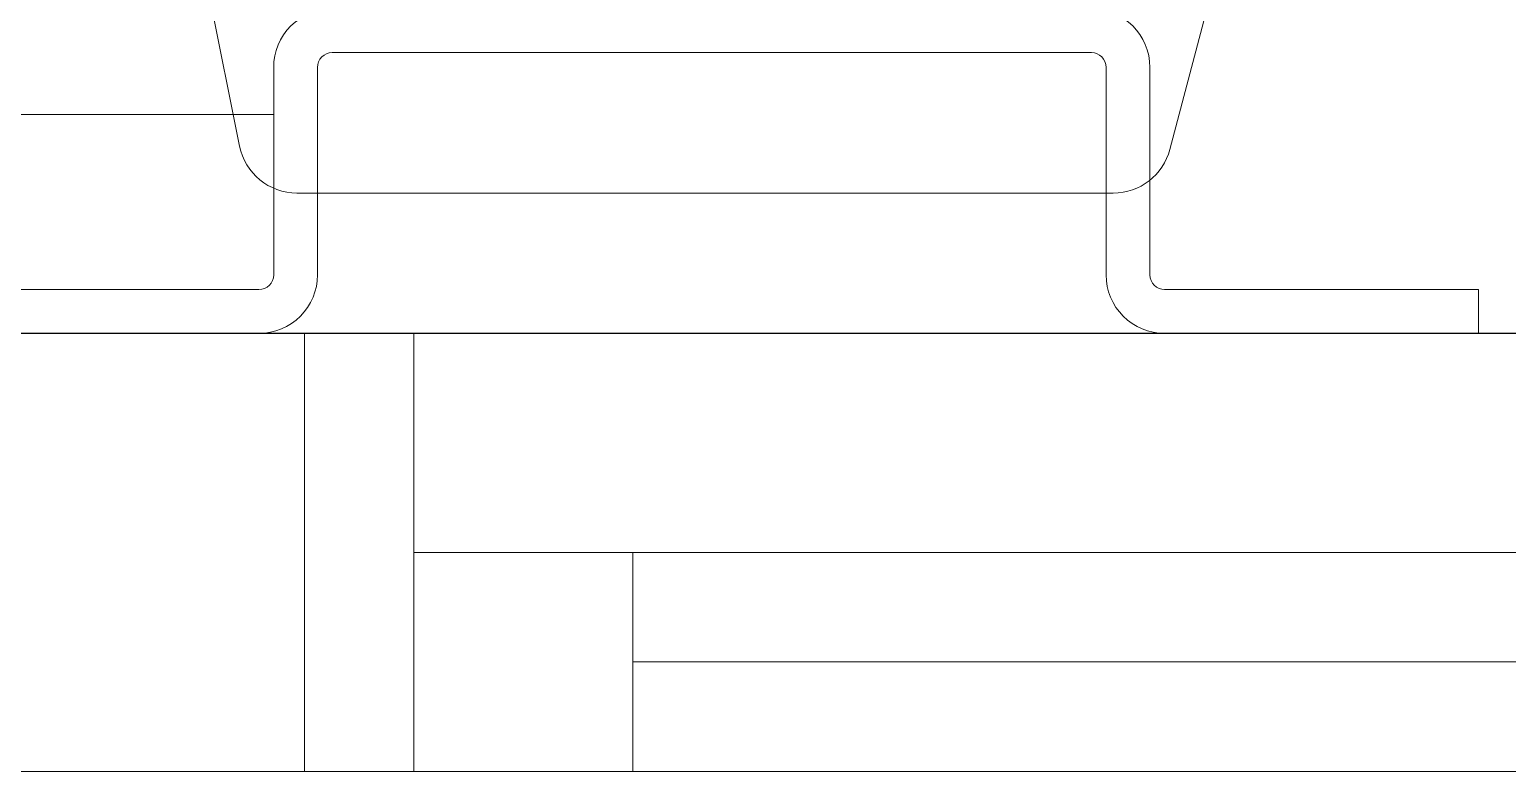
# Model space of a CAD drawing. Extents: x -12260 to 57327, y -29287 to 19916.
# Drawn here: x 20552.8 to 20890.2, y -910 to -740.6 of the extents above; entities that cross this region are included whole.
import ezdxf

# ---------------------------------------------------------------- set-up
doc = ezdxf.new("R2010")
doc.units = 0
doc.header["$LTSCALE"] = 0.25
doc.linetypes.add('DASHDOT', pattern=[25.4, 12.7, -6.35, 0, -6.35])
for name, color, linetype, lineweight in [('01-First Floor-FUR$0$Aluminum', 251, 'Continuous', 5), ('01-First Floor-FUR$0$LOADING', 253, 'Continuous', 5), ('01-First Floor-FUR$0$Walls', 251, 'Continuous', 5), ('E-LITE-CLNG-CNDT', 6, 'DASHDOT', 35)]:
    doc.layers.add(name, color=color, linetype=linetype, lineweight=lineweight)
doc.layers.add('01-First Floor-FUR$0$FALSE CEILING', color=251, linetype='Continuous')

# ---------------------------------------------------------------- blocks, each defined once
blk = doc.blocks.new('01-First Floor-FUR$0$DE13269-P')
for p, q in [((0.5026311390830767, 0.04999999999999893), (0.5742743128620891, 0.04999999999999893)), ((0.7809879653040621, 0.04999999999999716), (0.8526311390830745, 0.04999999999999893)), ((0.8526311390830763, 0.03999999999999915), (0.8526311390830745, 0.04999999999999893)), ((0.5026311390830767, 0.03999999999999915), (0.5742743128620891, 0.03999999999999915)), ((0.7809879653040621, 0.03999999999999915), (0.8526311390830745, 0.03999999999999915)), ((0.577631139083076, -0.01073629531703446), (0.577631139083076, 0.03664317377901227)), ((0.587631139083074, -0.01073629531703446), (0.5876311390830775, 0.03664317377901227)), ((0.7676311390830755, -0.01073629531703446), (0.7676311390830755, 0.03664317377901227)), ((0.7776311390830752, -0.01073629531703446), (0.7776311390830752, 0.03664317377901227)), ((0.7692688447736078, 0.01795343923098969), (0.5829381190134555, 0.01795343923099324)), ((0.5563609132454523, -0.06000000000000227), (0.5698420441320025, 0.007222946841991984)), ((0.8000655770320968, -0.06000000000000227), (0.7821865435799591, 0.0079933561922374)), ((-0.577631139083076, 0), (0.577631139083076, 0)), ((0.5909879653040644, -0.01409312153802134), (0.7642743128620868, -0.01409312153802134))]:
    blk.add_line(p, q)
for centre, radius, start, end in [((0.5742743128620891, 0.03664317377901227), 0.01335682622098755, 359.9999999999984, 90), ((0.7809879653040621, 0.03664317377901227), 0.01335682622098755, 90, 180.0000000000008), ((0.5742743128620891, 0.03664317377901227), 0.00335682622098755, 359.9999999999984, 90), ((0.7809879653040621, 0.03664317377901227), 0.00335682622098755, 90, 180.0000000000008), ((0.5829381190134555, 0.004596613010004802), 0.01335682622098755, 89.99999999999889, 168.6601233134544), ((0.7692688447736078, 0.004596613010001249), 0.01335682622098755, 14.7325644638003, 89.99999999999895), ((0.5909879653040644, -0.01073629531703446), 0.01335682622098755, 179.9999999999992, 270), ((0.5909879653040644, -0.01073629531703446), 0.00335682622098755, 179.9999999999992, 270), ((0.7642743128620868, -0.01073629531703446), 0.00335682622098755, 270, 359.9999999999992), ((0.7642743128620868, -0.01073629531703446), 0.01335682622098755, 270, 359.9999999999992)]:
    blk.add_arc(centre, radius, start, end)
blk = doc.blocks.new('01-First Floor-FUR$0$D.131.54.60')
at = {"layer": '01-First Floor-FUR$0$LOADING', "xscale": -1000, "yscale": 1000, "zscale": 1000, "rotation": 270}
blk.add_blockref('01-First Floor-FUR$0$DE13269-P', (11800.91505987589, 3000.631139083076), dxfattribs=at)
blk = doc.blocks.new('01-First Floor-FUR$0$A$C37be4daf')
at = {"layer": '01-First Floor-FUR$0$Aluminum'}
for p, q in [((1416.012708463881, 598.2350409720093), (216.0127084634878, 598.2350409721257)), ((1341.012708463881, 548.2350409720093), (1341.012708463881, 598.2350409720093)), ((1391.012708463881, 498.2350409720093), (1391.012708463881, 598.2350409720093)), ((291.0127084634878, 573.2350409720093), (1341.012708463881, 573.2350409720093)), ((1391.012708463881, 548.2350409720093), (241.0127084634878, 548.2350409721257)), ((1416.012708463881, 498.2350409720093), (216.0127084634878, 498.2350409721257))]:
    blk.add_line(p, q, dxfattribs=at)
at = {"layer": '01-First Floor-FUR$0$Walls'}
blk.add_line((1416.012708463881, 498.2350409720093), (1416.012708463881, 598.2350409720093), dxfattribs=at)
blk = doc.blocks.new('01-First Floor-FUR')
at = {"layer": '01-First Floor-FUR$0$FALSE CEILING'}
blk.add_lwpolyline([(19215.56364585445, 1347.622068907324), (23215.56364585538, 1347.622068907324), (23215.56364585538, -810.0000000123828), (19215.56364585445, -810.0000000123828)], close=True, dxfattribs=at)
at = {"layer": '01-First Floor-FUR$0$Walls'}
for p, q in [((23215.56364585535, -810.0000000123982), (19215.56364585442, -810.0000000123982)), ((23315.56364585535, -910.0000000123982), (16176.00000000122, -910.0000000124564))]:
    blk.add_line(p, q, dxfattribs=at)
at = {"rotation": 180}
blk.add_blockref('01-First Floor-FUR$0$A$C37be4daf', (22031.57635431857, -311.7649590403307), dxfattribs=at)
at = {"layer": '01-First Floor-FUR$0$LOADING', "rotation": 270}
blk.add_blockref('01-First Floor-FUR$0$D.131.54.60', (17030.30136768826, 11040.91505986349, -0.1044575172315321), dxfattribs=at)

msp = doc.modelspace()

# ---------------------------------------------------------------- block references
at = {"layer": 'E-LITE-CLNG-CNDT'}
msp.add_blockref('01-First Floor-FUR', (0, 0), dxfattribs=at)

doc.saveas('drawing.dxf')
